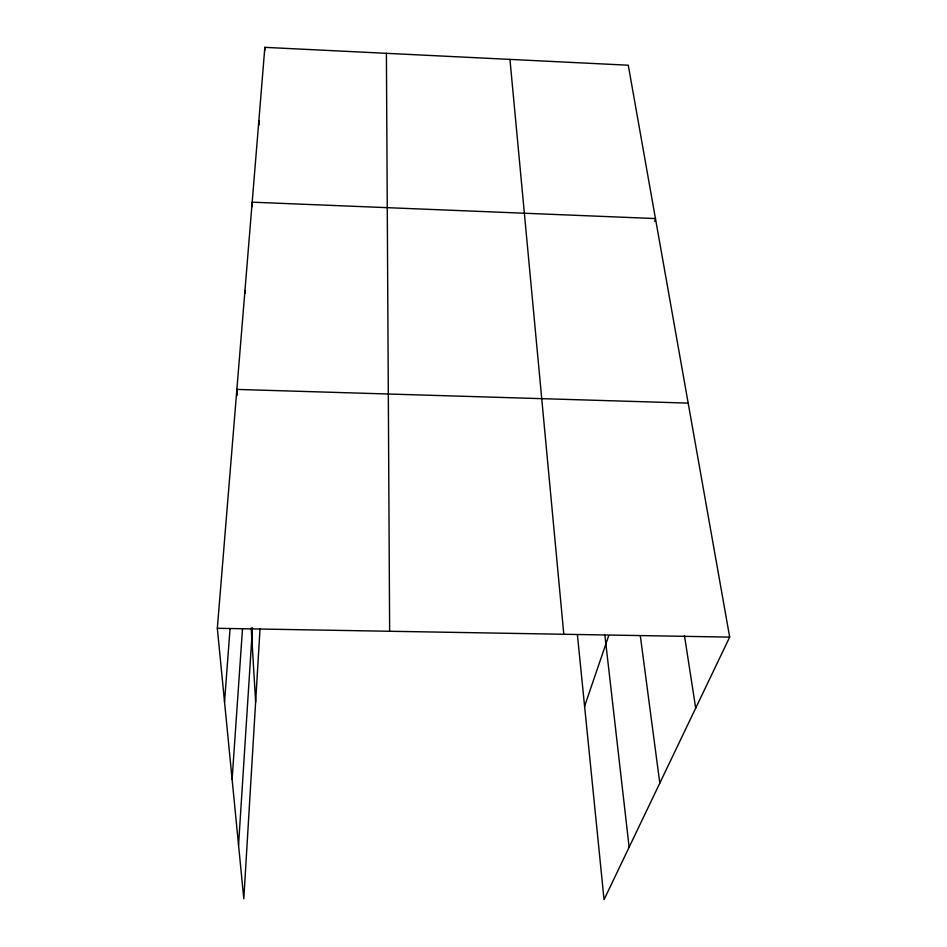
<?xml version="1.0" encoding="UTF-8"?>
<svg xmlns="http://www.w3.org/2000/svg" width="947" height="947" viewBox="0 0 947 947"><rect width="100%" height="100%" fill="white"/><g stroke="black" fill="none" stroke-linecap="round" stroke-linejoin="round"><path stroke-width="1.42" d="M260.023 629.033L243.805 898.786L217.325 628.299L264.852 47.35L628.263 65.213L729.675 637.118L604.044 899.65L577.398 634.703M238.549 845.138L252.458 627.79M232.11 779.298L242.491 628.832M224.534 701.928L230.05 628.607M654.697 221.397L655.454 218.556L252.186 202.173L252.364 206.576M584.595 706.261L608.72 635.65M217.325 628.299L729.675 637.118M688.185 403.102L236.868 389.418L237.212 395.23M684.456 635.508L695.69 708.131M640.302 635.65L659.799 783.122M604.873 635.165L629.128 847.222M509.948 59.401L563.808 634.265M251.192 627.885L255.643 701.916M244.965 290.445L245.107 293.381M258.851 120.683L258.993 125.051M264.852 47.35L264.935 50.274M386.4 53.328L389.643 631.27"/></g></svg>
